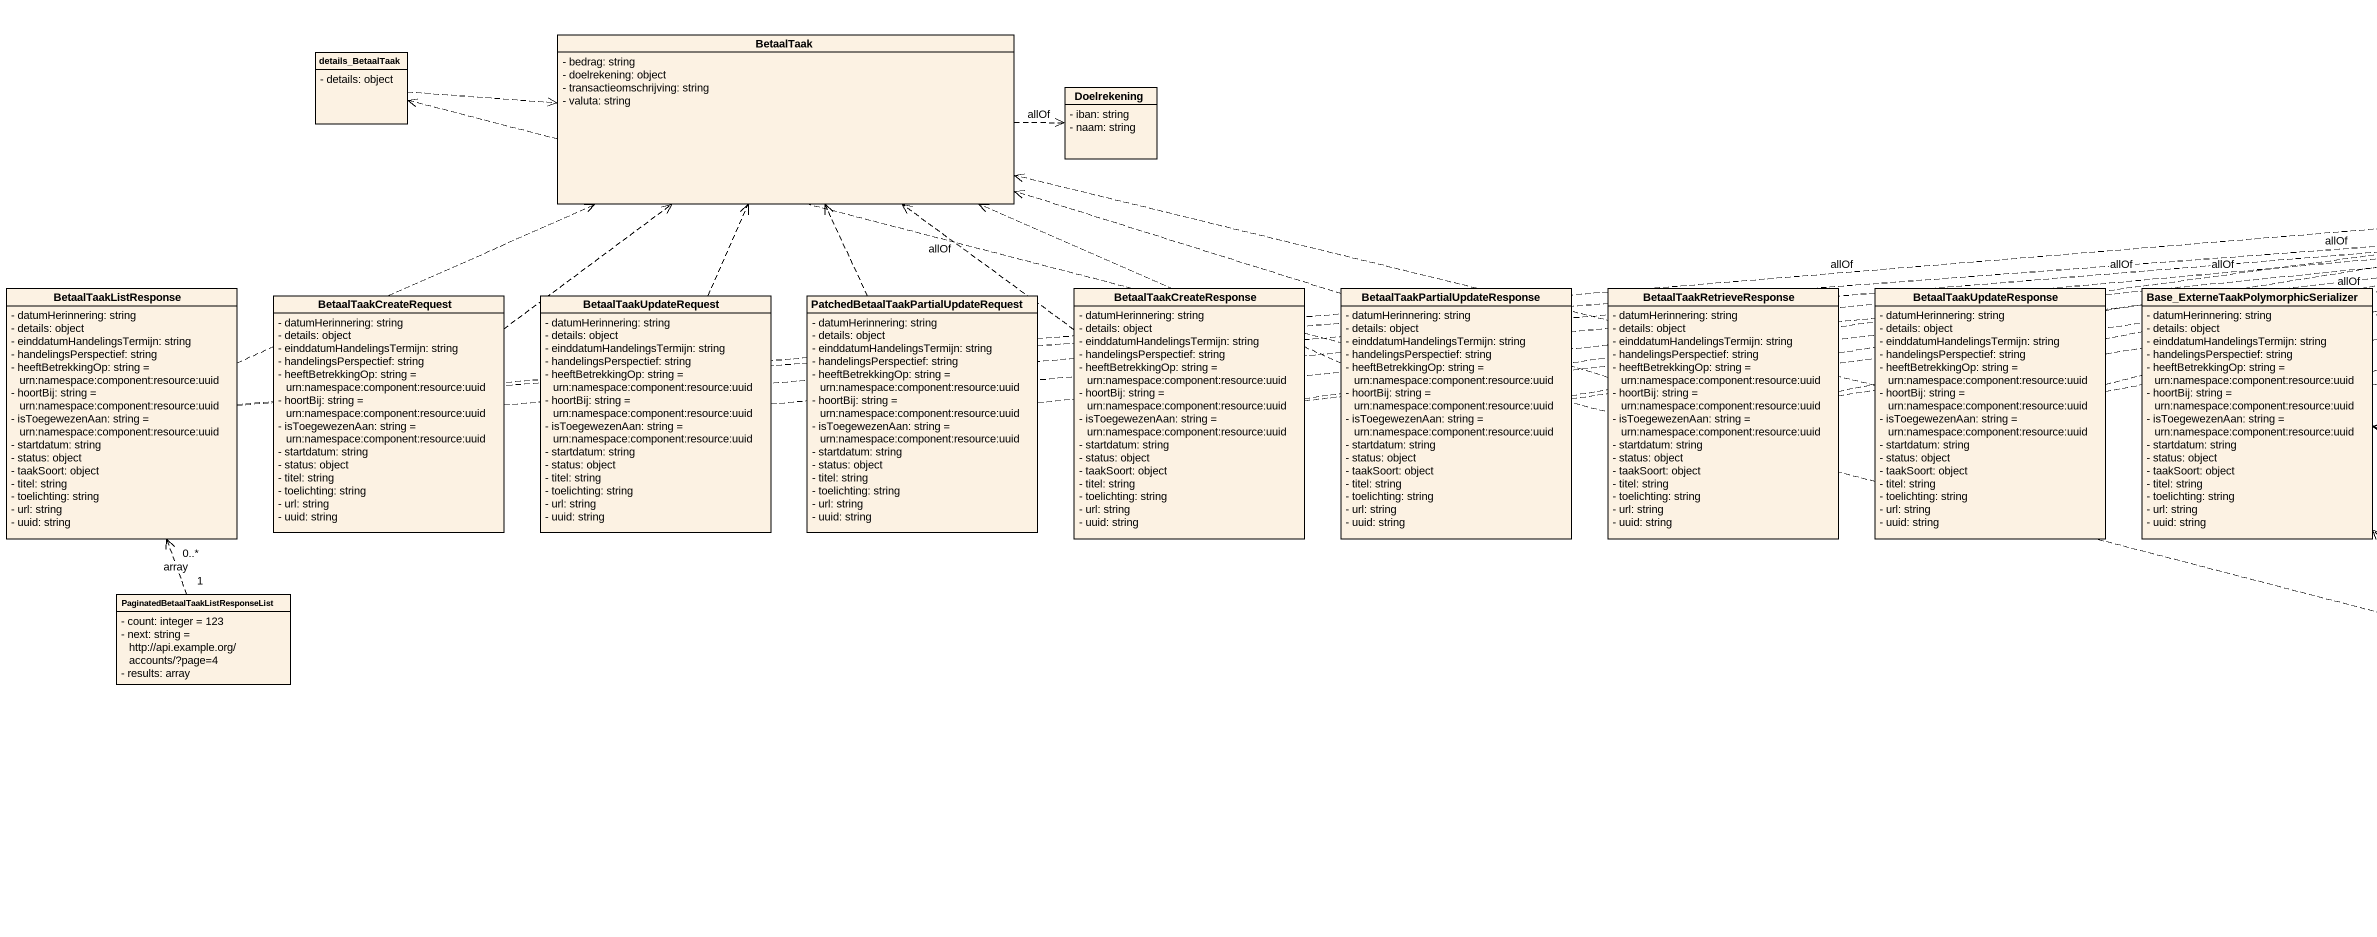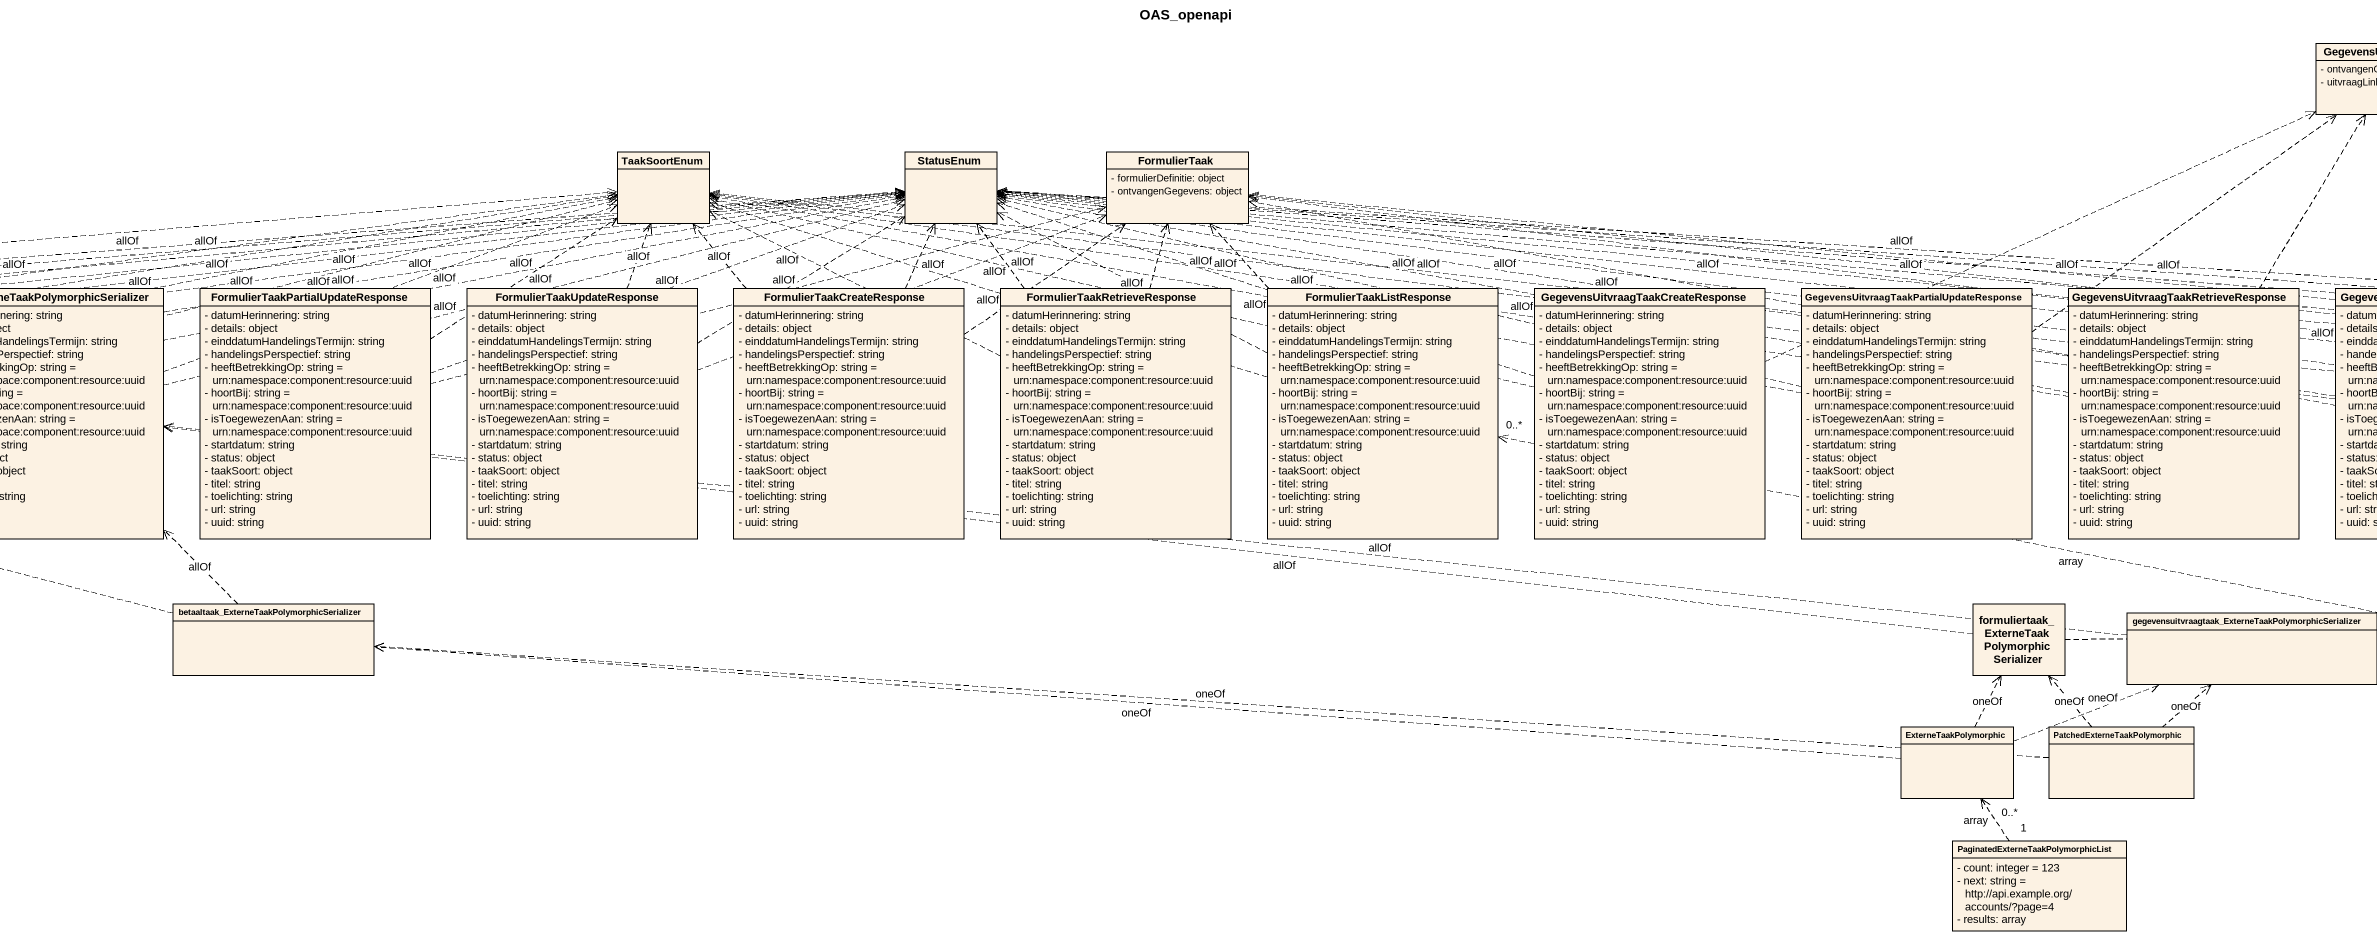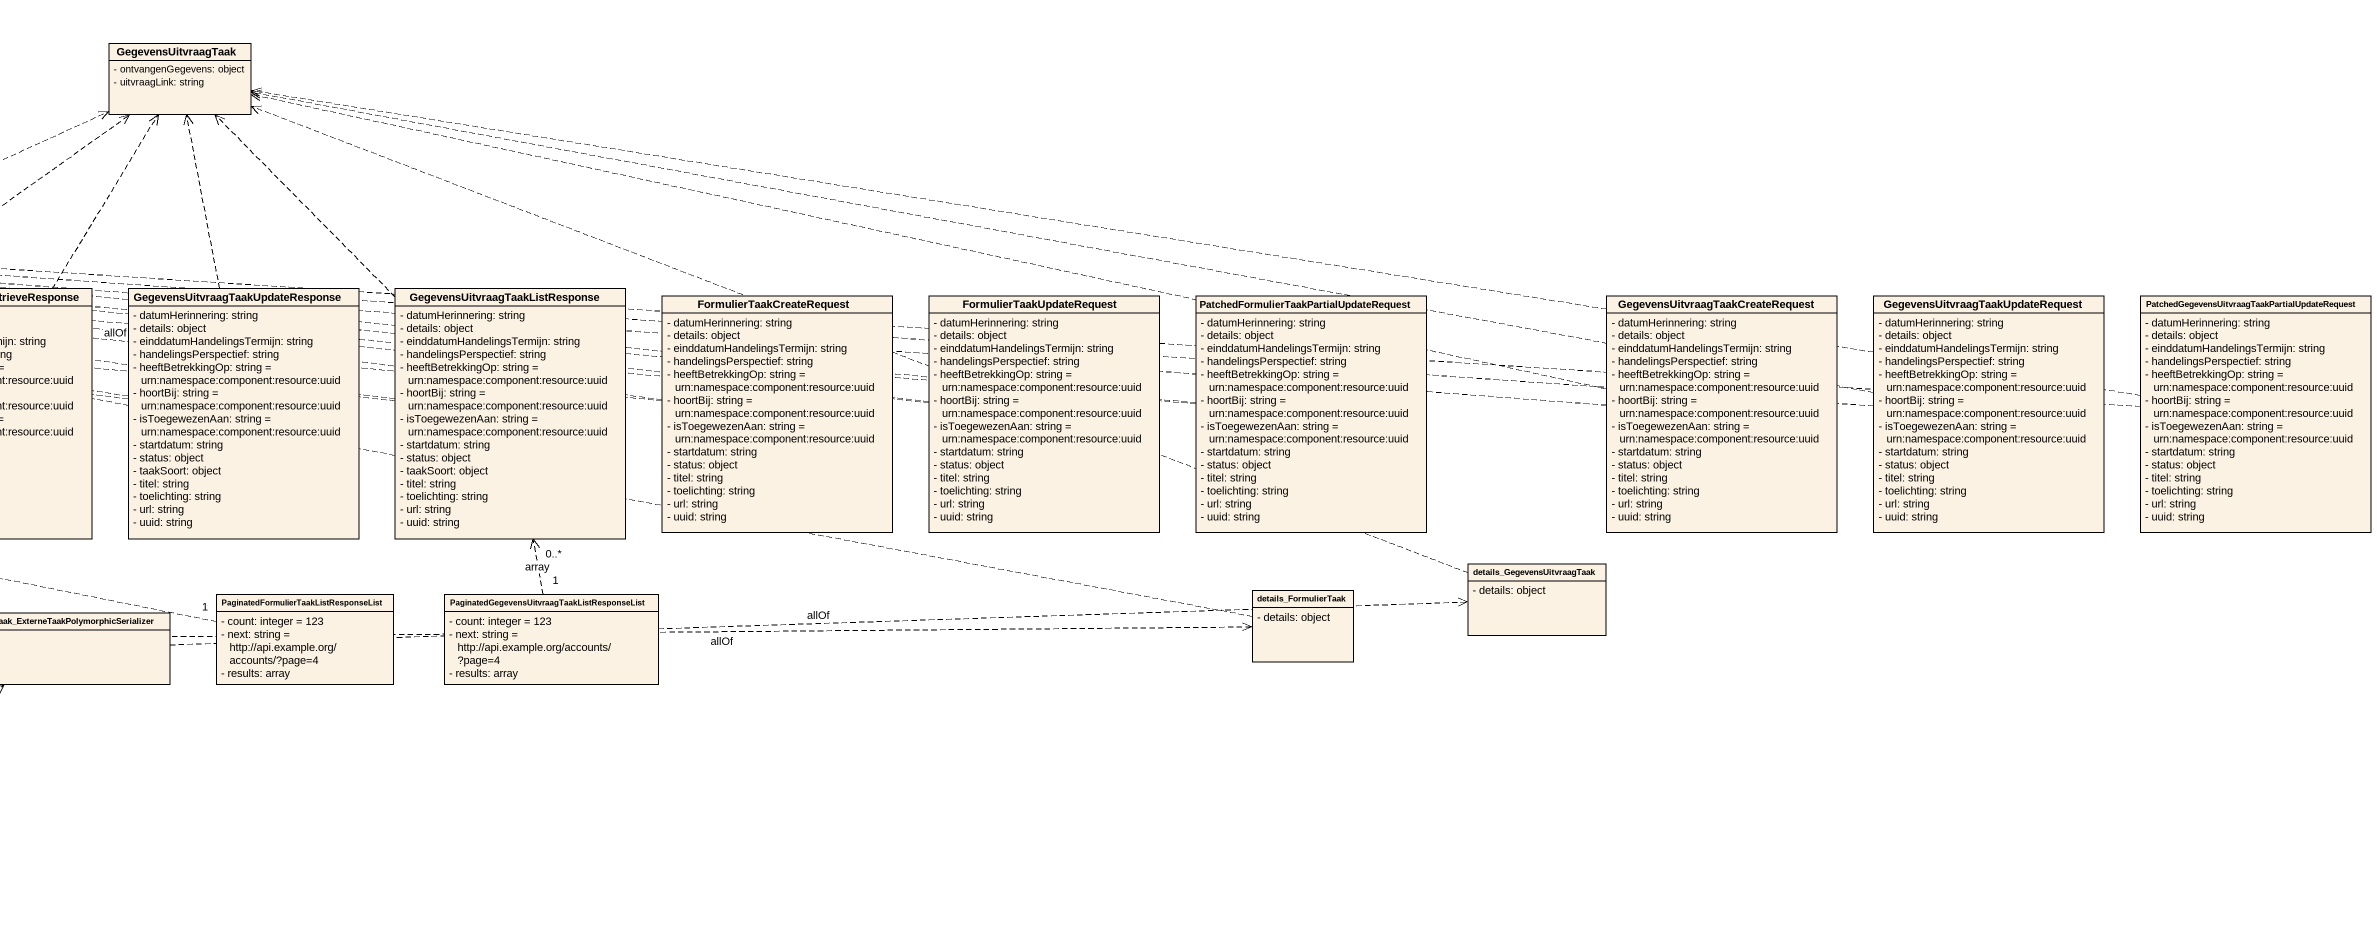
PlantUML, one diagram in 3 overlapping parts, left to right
@startuml
title OAS_openapi
hide circle
hide empty members
skinparam classAttributeIconSize 0
class details_BetaalTaak {
  - details: object
}
class BetaalTaak {
  - bedrag: string
  - doelrekening: object
  - transactieomschrijving: string
  - valuta: string
}
class GegevensUitvraagTaak {
  - ontvangenGegevens: object
  - uitvraagLink: string
}
class Doelrekening {
  - iban: string
  - naam: string
}
class TaakSoortEnum
class StatusEnum
class FormulierTaak {
  - formulierDefinitie: object
  - ontvangenGegevens: object
}
class BetaalTaakListResponse {
  - datumHerinnering: string
  - details: object
  - einddatumHandelingsTermijn: string
  - handelingsPerspectief: string
  - heeftBetrekkingOp: string = urn:namespace:component:resource:uuid
  - hoortBij: string = urn:namespace:component:resource:uuid
  - isToegewezenAan: string = urn:namespace:component:resource:uuid
  - startdatum: string
  - status: object
  - taakSoort: object
  - titel: string
  - toelichting: string
  - url: string
  - uuid: string
}
class BetaalTaakCreateRequest {
  - datumHerinnering: string
  - details: object
  - einddatumHandelingsTermijn: string
  - handelingsPerspectief: string
  - heeftBetrekkingOp: string = urn:namespace:component:resource:uuid
  - hoortBij: string = urn:namespace:component:resource:uuid
  - isToegewezenAan: string = urn:namespace:component:resource:uuid
  - startdatum: string
  - status: object
  - titel: string
  - toelichting: string
  - url: string
  - uuid: string
}
class BetaalTaakUpdateRequest {
  - datumHerinnering: string
  - details: object
  - einddatumHandelingsTermijn: string
  - handelingsPerspectief: string
  - heeftBetrekkingOp: string = urn:namespace:component:resource:uuid
  - hoortBij: string = urn:namespace:component:resource:uuid
  - isToegewezenAan: string = urn:namespace:component:resource:uuid
  - startdatum: string
  - status: object
  - titel: string
  - toelichting: string
  - url: string
  - uuid: string
}
class "PatchedBetaalTaakPartialUpdateRequest" as PatchedBetaalTaakPartialUpda {
  - datumHerinnering: string
  - details: object
  - einddatumHandelingsTermijn: string
  - handelingsPerspectief: string
  - heeftBetrekkingOp: string = urn:namespace:component:resource:uuid
  - hoortBij: string = urn:namespace:component:resource:uuid
  - isToegewezenAan: string = urn:namespace:component:resource:uuid
  - startdatum: string
  - status: object
  - titel: string
  - toelichting: string
  - url: string
  - uuid: string
}
class BetaalTaakCreateResponse {
  - datumHerinnering: string
  - details: object
  - einddatumHandelingsTermijn: string
  - handelingsPerspectief: string
  - heeftBetrekkingOp: string = urn:namespace:component:resource:uuid
  - hoortBij: string = urn:namespace:component:resource:uuid
  - isToegewezenAan: string = urn:namespace:component:resource:uuid
  - startdatum: string
  - status: object
  - taakSoort: object
  - titel: string
  - toelichting: string
  - url: string
  - uuid: string
}
class "BetaalTaakPartialUpdateResponse" as BetaalTaakPartialUpdateRespo {
  - datumHerinnering: string
  - details: object
  - einddatumHandelingsTermijn: string
  - handelingsPerspectief: string
  - heeftBetrekkingOp: string = urn:namespace:component:resource:uuid
  - hoortBij: string = urn:namespace:component:resource:uuid
  - isToegewezenAan: string = urn:namespace:component:resource:uuid
  - startdatum: string
  - status: object
  - taakSoort: object
  - titel: string
  - toelichting: string
  - url: string
  - uuid: string
}
class BetaalTaakRetrieveResponse {
  - datumHerinnering: string
  - details: object
  - einddatumHandelingsTermijn: string
  - handelingsPerspectief: string
  - heeftBetrekkingOp: string = urn:namespace:component:resource:uuid
  - hoortBij: string = urn:namespace:component:resource:uuid
  - isToegewezenAan: string = urn:namespace:component:resource:uuid
  - startdatum: string
  - status: object
  - taakSoort: object
  - titel: string
  - toelichting: string
  - url: string
  - uuid: string
}
class BetaalTaakUpdateResponse {
  - datumHerinnering: string
  - details: object
  - einddatumHandelingsTermijn: string
  - handelingsPerspectief: string
  - heeftBetrekkingOp: string = urn:namespace:component:resource:uuid
  - hoortBij: string = urn:namespace:component:resource:uuid
  - isToegewezenAan: string = urn:namespace:component:resource:uuid
  - startdatum: string
  - status: object
  - taakSoort: object
  - titel: string
  - toelichting: string
  - url: string
  - uuid: string
}
class "Base_ExterneTaakPolymorphicSerializer" as Base_ExterneTaakPolymorphicS {
  - datumHerinnering: string
  - details: object
  - einddatumHandelingsTermijn: string
  - handelingsPerspectief: string
  - heeftBetrekkingOp: string = urn:namespace:component:resource:uuid
  - hoortBij: string = urn:namespace:component:resource:uuid
  - isToegewezenAan: string = urn:namespace:component:resource:uuid
  - startdatum: string
  - status: object
  - taakSoort: object
  - titel: string
  - toelichting: string
  - url: string
  - uuid: string
}
class "FormulierTaakPartialUpdateResponse" as FormulierTaakPartialUpdateRe {
  - datumHerinnering: string
  - details: object
  - einddatumHandelingsTermijn: string
  - handelingsPerspectief: string
  - heeftBetrekkingOp: string = urn:namespace:component:resource:uuid
  - hoortBij: string = urn:namespace:component:resource:uuid
  - isToegewezenAan: string = urn:namespace:component:resource:uuid
  - startdatum: string
  - status: object
  - taakSoort: object
  - titel: string
  - toelichting: string
  - url: string
  - uuid: string
}
class FormulierTaakUpdateResponse {
  - datumHerinnering: string
  - details: object
  - einddatumHandelingsTermijn: string
  - handelingsPerspectief: string
  - heeftBetrekkingOp: string = urn:namespace:component:resource:uuid
  - hoortBij: string = urn:namespace:component:resource:uuid
  - isToegewezenAan: string = urn:namespace:component:resource:uuid
  - startdatum: string
  - status: object
  - taakSoort: object
  - titel: string
  - toelichting: string
  - url: string
  - uuid: string
}
class FormulierTaakCreateResponse {
  - datumHerinnering: string
  - details: object
  - einddatumHandelingsTermijn: string
  - handelingsPerspectief: string
  - heeftBetrekkingOp: string = urn:namespace:component:resource:uuid
  - hoortBij: string = urn:namespace:component:resource:uuid
  - isToegewezenAan: string = urn:namespace:component:resource:uuid
  - startdatum: string
  - status: object
  - taakSoort: object
  - titel: string
  - toelichting: string
  - url: string
  - uuid: string
}
class "FormulierTaakRetrieveResponse" as FormulierTaakRetrieveRespons {
  - datumHerinnering: string
  - details: object
  - einddatumHandelingsTermijn: string
  - handelingsPerspectief: string
  - heeftBetrekkingOp: string = urn:namespace:component:resource:uuid
  - hoortBij: string = urn:namespace:component:resource:uuid
  - isToegewezenAan: string = urn:namespace:component:resource:uuid
  - startdatum: string
  - status: object
  - taakSoort: object
  - titel: string
  - toelichting: string
  - url: string
  - uuid: string
}
class FormulierTaakListResponse {
  - datumHerinnering: string
  - details: object
  - einddatumHandelingsTermijn: string
  - handelingsPerspectief: string
  - heeftBetrekkingOp: string = urn:namespace:component:resource:uuid
  - hoortBij: string = urn:namespace:component:resource:uuid
  - isToegewezenAan: string = urn:namespace:component:resource:uuid
  - startdatum: string
  - status: object
  - taakSoort: object
  - titel: string
  - toelichting: string
  - url: string
  - uuid: string
}
class "GegevensUitvraagTaakCreateResponse" as GegevensUitvraagTaakCreateRe {
  - datumHerinnering: string
  - details: object
  - einddatumHandelingsTermijn: string
  - handelingsPerspectief: string
  - heeftBetrekkingOp: string = urn:namespace:component:resource:uuid
  - hoortBij: string = urn:namespace:component:resource:uuid
  - isToegewezenAan: string = urn:namespace:component:resource:uuid
  - startdatum: string
  - status: object
  - taakSoort: object
  - titel: string
  - toelichting: string
  - url: string
  - uuid: string
}
class "GegevensUitvraagTaakPartialUpdateResponse" as GegevensUitvraagTaakPartialU {
  - datumHerinnering: string
  - details: object
  - einddatumHandelingsTermijn: string
  - handelingsPerspectief: string
  - heeftBetrekkingOp: string = urn:namespace:component:resource:uuid
  - hoortBij: string = urn:namespace:component:resource:uuid
  - isToegewezenAan: string = urn:namespace:component:resource:uuid
  - startdatum: string
  - status: object
  - taakSoort: object
  - titel: string
  - toelichting: string
  - url: string
  - uuid: string
}
class "GegevensUitvraagTaakRetrieveResponse" as GegevensUitvraagTaakRetrieve {
  - datumHerinnering: string
  - details: object
  - einddatumHandelingsTermijn: string
  - handelingsPerspectief: string
  - heeftBetrekkingOp: string = urn:namespace:component:resource:uuid
  - hoortBij: string = urn:namespace:component:resource:uuid
  - isToegewezenAan: string = urn:namespace:component:resource:uuid
  - startdatum: string
  - status: object
  - taakSoort: object
  - titel: string
  - toelichting: string
  - url: string
  - uuid: string
}
class "GegevensUitvraagTaakUpdateResponse" as GegevensUitvraagTaakUpdateRe {
  - datumHerinnering: string
  - details: object
  - einddatumHandelingsTermijn: string
  - handelingsPerspectief: string
  - heeftBetrekkingOp: string = urn:namespace:component:resource:uuid
  - hoortBij: string = urn:namespace:component:resource:uuid
  - isToegewezenAan: string = urn:namespace:component:resource:uuid
  - startdatum: string
  - status: object
  - taakSoort: object
  - titel: string
  - toelichting: string
  - url: string
  - uuid: string
}
class "GegevensUitvraagTaakListResponse" as GegevensUitvraagTaakListResp {
  - datumHerinnering: string
  - details: object
  - einddatumHandelingsTermijn: string
  - handelingsPerspectief: string
  - heeftBetrekkingOp: string = urn:namespace:component:resource:uuid
  - hoortBij: string = urn:namespace:component:resource:uuid
  - isToegewezenAan: string = urn:namespace:component:resource:uuid
  - startdatum: string
  - status: object
  - taakSoort: object
  - titel: string
  - toelichting: string
  - url: string
  - uuid: string
}
class FormulierTaakCreateRequest {
  - datumHerinnering: string
  - details: object
  - einddatumHandelingsTermijn: string
  - handelingsPerspectief: string
  - heeftBetrekkingOp: string = urn:namespace:component:resource:uuid
  - hoortBij: string = urn:namespace:component:resource:uuid
  - isToegewezenAan: string = urn:namespace:component:resource:uuid
  - startdatum: string
  - status: object
  - titel: string
  - toelichting: string
  - url: string
  - uuid: string
}
class FormulierTaakUpdateRequest {
  - datumHerinnering: string
  - details: object
  - einddatumHandelingsTermijn: string
  - handelingsPerspectief: string
  - heeftBetrekkingOp: string = urn:namespace:component:resource:uuid
  - hoortBij: string = urn:namespace:component:resource:uuid
  - isToegewezenAan: string = urn:namespace:component:resource:uuid
  - startdatum: string
  - status: object
  - titel: string
  - toelichting: string
  - url: string
  - uuid: string
}
class "PatchedFormulierTaakPartialUpdateRequest" as PatchedFormulierTaakPartialU {
  - datumHerinnering: string
  - details: object
  - einddatumHandelingsTermijn: string
  - handelingsPerspectief: string
  - heeftBetrekkingOp: string = urn:namespace:component:resource:uuid
  - hoortBij: string = urn:namespace:component:resource:uuid
  - isToegewezenAan: string = urn:namespace:component:resource:uuid
  - startdatum: string
  - status: object
  - titel: string
  - toelichting: string
  - url: string
  - uuid: string
}
class "GegevensUitvraagTaakCreateRequest" as GegevensUitvraagTaakCreateRe_2 {
  - datumHerinnering: string
  - details: object
  - einddatumHandelingsTermijn: string
  - handelingsPerspectief: string
  - heeftBetrekkingOp: string = urn:namespace:component:resource:uuid
  - hoortBij: string = urn:namespace:component:resource:uuid
  - isToegewezenAan: string = urn:namespace:component:resource:uuid
  - startdatum: string
  - status: object
  - titel: string
  - toelichting: string
  - url: string
  - uuid: string
}
class "GegevensUitvraagTaakUpdateRequest" as GegevensUitvraagTaakUpdateRe_2 {
  - datumHerinnering: string
  - details: object
  - einddatumHandelingsTermijn: string
  - handelingsPerspectief: string
  - heeftBetrekkingOp: string = urn:namespace:component:resource:uuid
  - hoortBij: string = urn:namespace:component:resource:uuid
  - isToegewezenAan: string = urn:namespace:component:resource:uuid
  - startdatum: string
  - status: object
  - titel: string
  - toelichting: string
  - url: string
  - uuid: string
}
class "PatchedGegevensUitvraagTaakPartialUpdateRequest" as PatchedGegevensUitvraagTaakP {
  - datumHerinnering: string
  - details: object
  - einddatumHandelingsTermijn: string
  - handelingsPerspectief: string
  - heeftBetrekkingOp: string = urn:namespace:component:resource:uuid
  - hoortBij: string = urn:namespace:component:resource:uuid
  - isToegewezenAan: string = urn:namespace:component:resource:uuid
  - startdatum: string
  - status: object
  - titel: string
  - toelichting: string
  - url: string
  - uuid: string
}
class details_GegevensUitvraagTaak {
  - details: object
}
class "PaginatedBetaalTaakListResponseList" as PaginatedBetaalTaakListRespo {
  - count: integer = 123
  - next: string = http://api.example.org/accounts/?page=4
  - results: array
}
class "betaaltaak_ExterneTaakPolymorphicSerializer" as betaaltaak
class "formuliertaak_ExterneTaakPolymorphicSerializer" as formuliertaak
class "gegevensuitvraagtaak_ExterneTaakPolymorphicSerializer" as gegevensuitvraagtaak
class "PaginatedFormulierTaakListResponseList" as PaginatedFormulierTaakListRe {
  - count: integer = 123
  - next: string = http://api.example.org/accounts/?page=4
  - results: array
}
class "PaginatedGegevensUitvraagTaakListResponseList" as PaginatedGegevensUitvraagTaa {
  - count: integer = 123
  - next: string = http://api.example.org/accounts/?page=4
  - results: array
}
class details_FormulierTaak {
  - details: object
}
class ExterneTaakPolymorphic
class "PatchedExterneTaakPolymorphic" as PatchedExterneTaakPolymorphi
class "PaginatedExterneTaakPolymorphicList" as PaginatedExterneTaakPolymorp {
  - count: integer = 123
  - next: string = http://api.example.org/accounts/?page=4
  - results: array
}
details_BetaalTaak .right.> BetaalTaak
BetaalTaak .right.> Doelrekening : allOf
BetaalTaakListResponse .right.> BetaalTaak
BetaalTaakListResponse .right.> TaakSoortEnum : allOf
BetaalTaakListResponse .right.> StatusEnum : allOf
BetaalTaakCreateRequest .up.> BetaalTaak
BetaalTaakCreateRequest .right.> StatusEnum : allOf
BetaalTaakUpdateRequest .up.> BetaalTaak
BetaalTaakUpdateRequest .right.> StatusEnum : allOf
PatchedBetaalTaakPartialUpda .up.> BetaalTaak
PatchedBetaalTaakPartialUpda .right.> StatusEnum : allOf
BetaalTaakCreateResponse .up.> BetaalTaak
BetaalTaakCreateResponse .right.> TaakSoortEnum : allOf
BetaalTaakCreateResponse .right.> StatusEnum : allOf
BetaalTaakPartialUpdateRespo .left.> BetaalTaak
BetaalTaakPartialUpdateRespo .right.> TaakSoortEnum : allOf
BetaalTaakPartialUpdateRespo .right.> StatusEnum : allOf
BetaalTaakRetrieveResponse .left.> BetaalTaak
BetaalTaakRetrieveResponse .right.> TaakSoortEnum : allOf
BetaalTaakRetrieveResponse .right.> StatusEnum : allOf
BetaalTaakUpdateResponse .left.> BetaalTaak
BetaalTaakUpdateResponse .right.> TaakSoortEnum : allOf
BetaalTaakUpdateResponse .right.> StatusEnum : allOf
Base_ExterneTaakPolymorphicS .right.> TaakSoortEnum : allOf
Base_ExterneTaakPolymorphicS .right.> StatusEnum : allOf
FormulierTaakPartialUpdateRe .up.> TaakSoortEnum : allOf
FormulierTaakPartialUpdateRe .right.> StatusEnum : allOf
FormulierTaakPartialUpdateRe .right.> FormulierTaak
FormulierTaakUpdateResponse .up.> TaakSoortEnum : allOf
FormulierTaakUpdateResponse .up.> StatusEnum : allOf
FormulierTaakUpdateResponse .right.> FormulierTaak
FormulierTaakCreateResponse .up.> TaakSoortEnum : allOf
FormulierTaakCreateResponse .up.> StatusEnum : allOf
FormulierTaakCreateResponse .up.> FormulierTaak
FormulierTaakRetrieveRespons .left.> TaakSoortEnum : allOf
FormulierTaakRetrieveRespons .up.> StatusEnum : allOf
FormulierTaakRetrieveRespons .up.> FormulierTaak
FormulierTaakListResponse .left.> TaakSoortEnum : allOf
FormulierTaakListResponse .left.> StatusEnum : allOf
FormulierTaakListResponse .up.> FormulierTaak
GegevensUitvraagTaakCreateRe .right.> GegevensUitvraagTaak
GegevensUitvraagTaakCreateRe .left.> TaakSoortEnum : allOf
GegevensUitvraagTaakCreateRe .left.> StatusEnum : allOf
GegevensUitvraagTaakPartialU .up.> GegevensUitvraagTaak
GegevensUitvraagTaakPartialU .left.> TaakSoortEnum : allOf
GegevensUitvraagTaakPartialU .left.> StatusEnum : allOf
GegevensUitvraagTaakRetrieve .up.> GegevensUitvraagTaak
GegevensUitvraagTaakRetrieve .left.> TaakSoortEnum : allOf
GegevensUitvraagTaakRetrieve .left.> StatusEnum : allOf
GegevensUitvraagTaakUpdateRe .up.> GegevensUitvraagTaak
GegevensUitvraagTaakUpdateRe .left.> TaakSoortEnum : allOf
GegevensUitvraagTaakUpdateRe .left.> StatusEnum : allOf
GegevensUitvraagTaakListResp .up.> GegevensUitvraagTaak
GegevensUitvraagTaakListResp .left.> TaakSoortEnum : allOf
GegevensUitvraagTaakListResp .left.> StatusEnum : allOf
FormulierTaakCreateRequest .left.> StatusEnum : allOf
FormulierTaakCreateRequest .left.> FormulierTaak
FormulierTaakUpdateRequest .left.> StatusEnum : allOf
FormulierTaakUpdateRequest .left.> FormulierTaak
PatchedFormulierTaakPartialU .left.> StatusEnum : allOf
PatchedFormulierTaakPartialU .left.> FormulierTaak
GegevensUitvraagTaakCreateRe_2 .left.> GegevensUitvraagTaak
GegevensUitvraagTaakCreateRe_2 .left.> StatusEnum : allOf
GegevensUitvraagTaakUpdateRe_2 .left.> GegevensUitvraagTaak
GegevensUitvraagTaakUpdateRe_2 .left.> StatusEnum : allOf
PatchedGegevensUitvraagTaakP .left.> GegevensUitvraagTaak
PatchedGegevensUitvraagTaakP .left.> StatusEnum : allOf
details_GegevensUitvraagTaak .left.> GegevensUitvraagTaak
PaginatedBetaalTaakListRespo "1" .up.> "0..*" BetaalTaakListResponse : array
betaaltaak .left.> details_BetaalTaak : allOf
betaaltaak .up.> Base_ExterneTaakPolymorphicS : allOf
formuliertaak .left.> Base_ExterneTaakPolymorphicS : allOf
formuliertaak .right.> details_FormulierTaak : allOf
gegevensuitvraagtaak .left.> Base_ExterneTaakPolymorphicS : allOf
gegevensuitvraagtaak .right.> details_GegevensUitvraagTaak : allOf
PaginatedFormulierTaakListRe "1" .left.> "0..*" FormulierTaakListResponse : array
PaginatedGegevensUitvraagTaa "1" .up.> "0..*" GegevensUitvraagTaakListResp : array
details_FormulierTaak .left.> FormulierTaak
ExterneTaakPolymorphic .left.> betaaltaak : oneOf
ExterneTaakPolymorphic .up.> formuliertaak : oneOf
ExterneTaakPolymorphic .right.> gegevensuitvraagtaak : oneOf
PatchedExterneTaakPolymorphi .left.> betaaltaak : oneOf
PatchedExterneTaakPolymorphi .up.> formuliertaak : oneOf
PatchedExterneTaakPolymorphi .up.> gegevensuitvraagtaak : oneOf
PaginatedExterneTaakPolymorp "1" .up.> "0..*" ExterneTaakPolymorphic : array
@enduml
